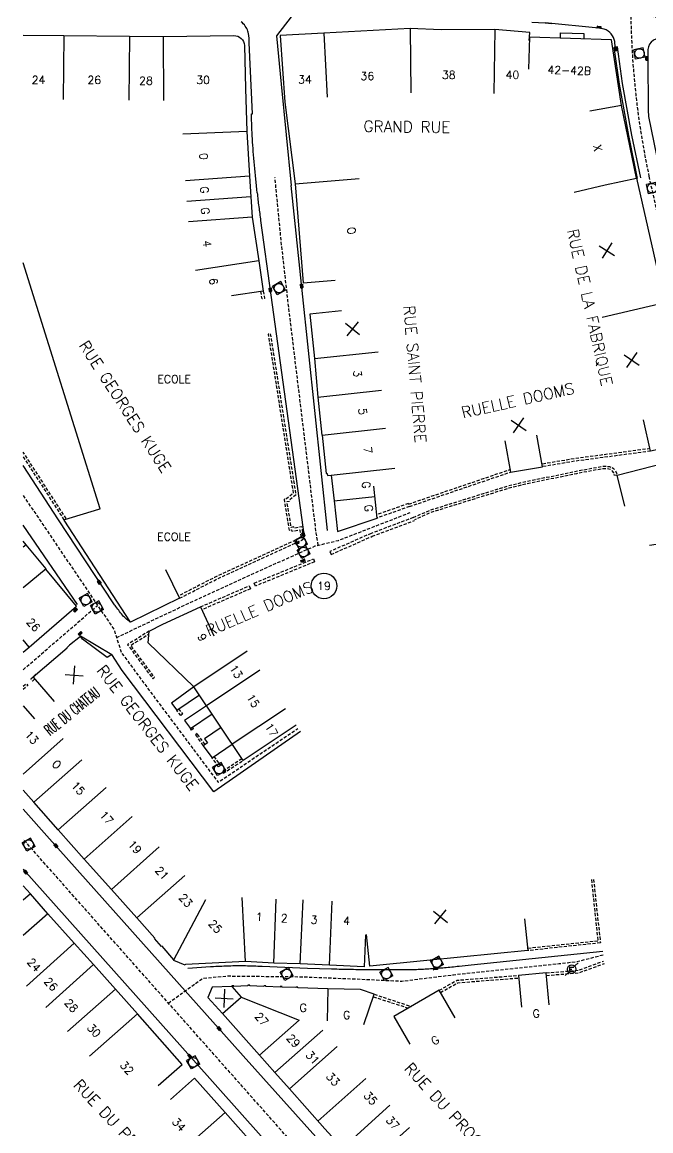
# Model space of a CAD drawing. Header units: millimetres. Extents: x 111999 to 113000, y 155000 to 156001.
# Drawn here: x 111999.9 to 112098.1, y 155653.7 to 155826.9 of the extents above; entities that cross this region are included whole.
import ezdxf
from ezdxf.enums import TextEntityAlignment as Align

# ---------------------------------------------------------------- set-up
doc = ezdxf.new("R2010")
doc.units = ezdxf.units.MM
doc.linetypes.add('DASHED', pattern=[0.75, 0.5, -0.25])
doc.layers.get('0').update_dxf_attribs({"linetype": 'CONTINUOUS'})
for name, color, linetype in [('W0001', 6, 'DASHED'), ('W0008', 7, 'CONTINUOUS'), ('W0100', 7, 'CONTINUOUS'), ('W0105', 7, 'CONTINUOUS'), ('W0112', 1, 'DASHED'), ('W0334', 7, 'CONTINUOUS'), ('W0400', 7, 'CONTINUOUS'), ('W0420', 7, 'CONTINUOUS'), ('W0471', 7, 'CONTINUOUS'), ('W0984', 7, 'CONTINUOUS'), ('W0989', 7, 'CONTINUOUS'), ('W0991', 7, 'CONTINUOUS'), ('W1102', 7, 'CONTINUOUS')]:
    doc.layers.add(name, color=color, linetype=linetype)
doc.styles.get("Standard").update_dxf_attribs({"font": 'romans.shx', "width": 0.85})

# ---------------------------------------------------------------- blocks, each defined once
blk = doc.blocks.new('T400')
for p, q in [((-0.15, 0.3), (0.15, 0.3)), ((-0.15, -0.25), (-0.15, 0.3)), ((-0.15, 0.15), (0.15, 0.15)), ((-0.15, 0), (0.15, 0)), ((0.15, 0.3), (0.15, -0.25)), ((-0.15, -0.15), (0.15, -0.15)), ((-0.15, -0.25), (-0.15, -0.3)), ((-0.15, -0.3), (0.15, -0.3)), ((0.15, -0.3), (0.15, -0.25))]:
    blk.add_line(p, q)
blk = doc.blocks.new('T420')
for p, q in [((0.75, 0.75), (-0.75, 0.75)), ((-0.75, 0.75), (-0.75, -0.75)), ((0.75, 0.75), (0.75, -0.75)), ((0.75, -0.75), (-0.75, -0.75))]:
    blk.add_line(p, q)
blk.add_ellipse((0, 0), major_axis=(-0.53, 0.53), ratio=1, start_param=3.926991, end_param=10.210176)
blk = doc.blocks.new('t991o')
at = {"color": 0, "linetype": 'Continuous'}
for p, q in [((-1, 1), (1, -1)), ((-1, -1), (1, 1))]:
    blk.add_line(p, q, dxfattribs=at)
blk = doc.blocks.new('T471')
for p, q in [((-0.333334, 0.333334), (-0.333334, -0.333334)), ((-0.333334, 0.333334), (0.333334, 0.333334)), ((-0.333334, 0), (0, 0)), ((0.500001, 0.500001), (1.000002, 1.000002)), ((-0.500001, -0.500001), (-1.000002, -1.000002)), ((-0.333334, -0.333334), (0.333334, -0.333334))]:
    blk.add_line(p, q)
blk.add_ellipse((0, 0), major_axis=(0.471405, 0.471405), ratio=1, start_param=5.4977871438, end_param=11.780972451)

msp = doc.modelspace()

# ---------------------------------------------------------------- linework, layer by layer
at = {"layer": 'W0001'}
for points in [[(112616.37, 155622.56), (112584.37, 155637.33, 0.046499), (112559.86, 155645.27), (112540.01, 155649.39), (112507.97, 155656.04, -0.112534), (112493.68, 155662.94), (112485.71, 155669.19), (112481.22, 155673.44), (112476.89, 155678.31), (112469.97, 155687.67), (112462.36, 155697.95), (112460.67, 155700.24), (112435.55, 155739.29), (112412.69, 155775.02, 0.104615), (112393.07, 155799.53, 0.07337), (112363.69, 155817.69, 0.117511), (112319.14, 155827.55, 0.038082), (112270.37, 155825.74, -0.060718), (112260.09, 155825, 0.031585), (112184.05, 155819.83, -0.05721), (112133.1, 155820.38, -0.002794), (112091.44, 155829.34, 0.024217), (112082, 155830.29)], [(112094.93, 155828.57, 0.049404), (112097.77, 155802.81, 0.049404)]]:
    msp.add_lwpolyline(points, format="xyb", dxfattribs=at)
at = {"layer": 'W0001', "flags": 128}
for points in [[(112046.11, 155745.17), (112045.79, 155747.07), (112041.37, 155783.38), (112040.31, 155792.78), (112039.35, 155802.61)], [(112097.77, 155802.81), (112104.91, 155770.48), (112111.34, 155751.39), (112119.52, 155730.59), (112130.37, 155696.34), (112158.42, 155607.83)], [(112000, 155752.95), (112014.2, 155731.98), (112015.32, 155728.44), (112019.87, 155722.27), (112030.46, 155708.13), (112042.93, 155716.54)], [(112014.6, 155730.74), (112022.24, 155734.4), (112034.57, 155740.13), (112045.6, 155745.05), (112049.28, 155745.93), (112060.49, 155750.28)], [(112000, 155725.72), (112011.64, 155735.77)], [(112043.29, 155650.41), (112000, 155699.24)], [(112022.69, 155673.64), (112028.05, 155677.5), (112031.79, 155677.87), (112043.38, 155677.75), (112052.78, 155677.37), (112059.14, 155677.06), (112067.24, 155678.06), (112083.75, 155679.8), (112086.49, 155680.11), (112090.6, 155681.17)]]:
    msp.add_lwpolyline(points, dxfattribs=at)
at = {"layer": 'W0008'}
for points in [[(112035.34, 155823.65), (112035.34, 155823.68), (112035.34, 155823.71), (112035.34, 155823.74), (112035.34, 155823.77), (112035.33, 155823.79), (112035.33, 155823.82), (112035.33, 155823.85), (112035.33, 155823.88), (112035.33, 155823.9), (112035.32, 155823.93), (112035.32, 155823.96), (112035.32, 155823.99), (112035.31, 155824.1), (112035.31, 155824.24), (112035.31, 155824.37), (112035.29, 155824.49), (112035.28, 155824.62), (112035.27, 155824.74), (112035.25, 155824.87), (112035.23, 155824.99), (112035.21, 155825.12), (112035.18, 155825.24), (112035.14, 155825.35), (112035.1, 155825.47), (112035.03, 155825.68), (112034.93, 155825.88), (112034.82, 155826.08), (112034.69, 155826.27), (112034.56, 155826.46), (112034.4, 155826.63), (112034.25, 155826.79), (112034.07, 155826.94)], [(112049.48, 155827.79), (112041.88, 155827.74), (112039.57, 155824.77), (112040.31, 155817.22), (112041.9, 155801.35)], [(112079.46, 155826.9), (112080.5, 155826.83), (112081.54, 155826.77), (112082.59, 155826.71)], [(112035.66, 155812.55), (112035.82, 155812.57), (112035.34, 155823.65)], [(112036.58, 155800.24), (112036.52, 155800.77), (112036.46, 155801.32), (112036.41, 155801.87), (112036.34, 155802.38), (112036.29, 155802.93), (112036.24, 155803.46), (112036.18, 155804.01), (112036.13, 155804.54), (112036.08, 155805.08), (112036.03, 155805.62), (112035.99, 155806.16), (112035.95, 155806.69), (112035.92, 155807.18), (112035.89, 155807.66), (112035.85, 155808.16), (112035.82, 155808.65), (112035.8, 155809.13), (112035.78, 155809.62), (112035.75, 155810.12), (112035.74, 155810.6), (112035.71, 155811.08), (112035.7, 155811.57), (112035.68, 155812.07), (112035.66, 155812.55)], [(112008.51, 155735.92), (112000, 155748.32)], [(112045.72, 155652.74), (112034.4, 155665.38), (112004.14, 155699.31), (112000, 155703.92)], [(112041.01, 155648.56), (112026.62, 155664.72), (112000, 155694.53)]]:
    msp.add_lwpolyline(points, dxfattribs=at)
for points in [[(112095.99, 155802.45), (112094.62, 155809.17), (112093.16, 155817.21), (112092.39, 155822.65), (112092.38, 155822.99), (112092.5, 155823), (112092.44, 155823.85, 0.264478), (112090.78, 155825.81), (112089.96, 155825.95), (112081.54, 155826.77)], [(112146.1, 155791.18), (112146.18, 155791.28, 0.134279), (112146.34, 155791.89), (112137.27, 155806.78), (112137.42, 155806.87, -0.072141), (112132.31, 155815.82, 0.214844), (112129.69, 155817.67), (112099.69, 155824.4, 0.461325), (112097.6, 155822.21), (112097.6, 155821.25), (112097.65, 155813.14), (112097.71, 155812.14), (112099.38, 155804.04)], [(112090.56, 155681.67), (112070.01, 155679.54), (112068.12, 155679.35, -0.003304), (112065.83, 155679.13, -0.003488), (112063.66, 155678.96, -0.011812), (112061.45, 155678.85, -0.006553), (112057.48, 155678.81, -0.001557), (112053.72, 155678.82, -0.003337), (112051.96, 155678.85, -0.00073), (112049.02, 155678.91, -0.002601), (112048.2, 155678.94), (112044.41, 155679.06), (112037.33, 155679.34, 0.00226), (112034.75, 155679.43, 0.006238), (112033.82, 155679.45, 0.008988), (112033.02, 155679.44, 0.003181), (112030.78, 155679.36, 0.000579), (112029.4, 155679.3, 0.005533), (112029.26, 155679.29), (112025.72, 155679.05)]]:
    msp.add_lwpolyline(points, format="xyb", dxfattribs=at)
at = {"layer": 'W0008', "flags": 128}
for points in [[(112047.53, 155747.47), (112043.6, 155784.99), (112041.9, 155801.35)], [(112008.98, 155731), (112013.84, 155728.11)]]:
    msp.add_lwpolyline(points, dxfattribs=at)
for points in [[(112036.58, 155800.24, 0.019271), (112036.82, 155798.06, 0.000843), (112037.11, 155795.91), (112038.72, 155784.24), (112043.9, 155746.48)], [(112016.75, 155733.17, -0.018088), (112015.97, 155733.78, -0.046447), (112015.7, 155734.05, -0.007045), (112014.47, 155735.59, -0.019581), (112014.06, 155736.16), (112005.54, 155749.13), (112000, 155757.63)]]:
    msp.add_lwpolyline(points, format="xyb", dxfattribs=at)
at = {"layer": 'W0100'}
msp.add_lwpolyline([(112000, 155824.85), (112006.34, 155824.83), (112016.62, 155824.69), (112021.89, 155824.68), (112032.93, 155824.82, -0.389614), (112034.56, 155823.26), (112034.72, 155816.54), (112034.94, 155809.82), (112035.35, 155802.82)], format="xyb", dxfattribs=at)
for points in [[(112079.07, 155824.04), (112079.17, 155825.27), (112073.68, 155825.74), (112065.29, 155825.72), (112060.49, 155825.88), (112046.99, 155825.16), (112040.14, 155824.82), (112040.9, 155814.37), (112042.51, 155801.65)], [(112090.95, 155801.5), (112095.85, 155802.53), (112093.46, 155813.85), (112091.94, 155824.15), (112079.11, 155824.56), (112079.17, 155825.27)], [(112035.35, 155802.82), (112035.57, 155799.63), (112035.8, 155796.44), (112035.8, 155796.45), (112036.81, 155789.58), (112037.52, 155784.88), (112032.57, 155784.14)], [(112042.51, 155801.65), (112043.76, 155786.17), (112048.74, 155786.57)], [(112022.26, 155741.38), (112024.44, 155736.88), (112016.75, 155733.16), (112006.4, 155749.11), (112006.5, 155749.18), (112011.83, 155750.79), (112012.03, 155750.84), (112000, 155789.28)], [(112000, 155728.45), (112000.95, 155729.25), (112008.33, 155735.67), (112003.57, 155741.44), (112003.62, 155741.48), (112000.47, 155745.25), (112000, 155745.81)], [(112042.68, 155717.08), (112034.37, 155711.54), (112026.68, 155723.06), (112019.52, 155729.92), (112019.7, 155731.76), (112021.82, 155732.83), (112027.71, 155735.54), (112029.8, 155730.99)], [(112026.68, 155723.06), (112023.16, 155720.49), (112024, 155719.4), (112027.54, 155721.77)], [(112028.67, 155720.08), (112025.2, 155717.77), (112026.13, 155716.53), (112029.52, 155718.8)], [(112030.93, 155716.69), (112028.31, 155714.94), (112028.78, 155714.3), (112028.14, 155713.83), (112028.85, 155712.85), (112029.51, 155711.96), (112032.68, 155714.07)], [(112021.12, 155660.73), (112024.87, 155664.04), (112017.85, 155671.97), (112014.41, 155675.83), (112010.97, 155679.66), (112007.95, 155683), (112003.87, 155687.59), (112001.13, 155690.69), (112000, 155691.97)], [(112039.69, 155647.39), (112031.56, 155656.56), (112026.77, 155661.92), (112023.04, 155658.59)]]:
    msp.add_lwpolyline(points, dxfattribs=at)
at = {"layer": 'W0100', "flags": 128}
for points in [[(112095.85, 155802.53), (112100.23, 155783.01), (112103.71, 155767.92), (112105.15, 155761.43), (112098.01, 155759.87)], [(112049.75, 155781.81), (112044.78, 155781.28), (112045.52, 155774.32), (112046.03, 155768.3), (112046.68, 155762.34), (112046.71, 155762.35), (112047.33, 155756.39), (112047.5, 155756.4), (112047.53, 155756.06), (112048.15, 155756.12), (112048.59, 155752.13), (112049.1, 155747.32), (112055.3, 155749.42), (112054.77, 155754.39)], [(112098.04, 155759.87), (112096.94, 155764.76)], [(112075.28, 155761.48), (112076.15, 155756.56), (112081.12, 155757.44), (112080.25, 155762.37)], [(112094.03, 155751.27), (112092.79, 155756.12), (112105.77, 155759.43), (112106.78, 155752.68), (112101.83, 155751.94)], [(112043.35, 155716.08), (112029.8, 155706.63), (112015.46, 155725.61), (112013.84, 155728.11), (112013.15, 155727.65), (112009.3, 155730.49), (112008.97, 155730.9), (112007.26, 155729.54), (112006.84, 155729.16), (112006.89, 155729.1), (112001.59, 155724.53), (112004.86, 155720.75)], [(112000, 155720.05), (112001.76, 155718.02)], [(112053.5, 155684.32), (112053.3, 155679.32), (112047.84, 155679.55), (112043.3, 155679.74), (112039.19, 155679.87), (112034.72, 155680.14), (112025.37, 155679.67), (112025.34, 155679.57), (112023.53, 155680.28), (112023.57, 155680.38), (112021.7, 155682.52), (112021.61, 155682.45), (112020.51, 155683.71), (112020.58, 155683.78), (112017.77, 155686.93), (112013.8, 155691.39), (112009.55, 155696.14), (112005.47, 155700.71), (112001.69, 155705.01), (112000, 155706.91)], [(112078.35, 155686.81), (112078.84, 155681.83), (112078.84, 155681.83), (112063.05, 155680.26), (112054.15, 155679.39), (112053.67, 155684.37)], [(112082.17, 155673.38), (112081.72, 155678.36), (112077.39, 155677.96), (112077.85, 155672.98)], [(112053.24, 155670.28), (112054.84, 155675.01), (112052.71, 155675.74), (112047.63, 155675.87), (112042.92, 155676.01), (112042.93, 155676.13), (112042.64, 155676.14), (112042.63, 155676.04), (112040.44, 155676.12), (112040.45, 155676.22), (112040.14, 155676.23), (112040.14, 155676.13), (112037.94, 155676.22), (112037.94, 155676.31), (112037.64, 155676.32), (112037.63, 155676.23), (112035.42, 155676.31), (112035.43, 155676.41), (112035.13, 155676.41), (112035.12, 155676.32), (112032.92, 155676.24), (112032.91, 155676.35), (112032.61, 155676.34), (112032.6, 155676.23), (112029.54, 155676.13), (112028.86, 155674.52), (112031.16, 155671.98), (112036.95, 155665.49), (112039.34, 155662.79), (112041.59, 155660.22), (112047.12, 155653.98)], [(112067.52, 155671.3), (112065.02, 155675.63), (112057.94, 155671.55), (112060.44, 155667.22)], [(112047.12, 155653.98), (112049.9, 155650.94), (112052.9, 155647.57), (112055.73, 155644.42), (112058.03, 155641.81), (112060.47, 155639.07), (112064.44, 155634.63), (112074.51, 155638.67), (112075.28, 155636.15), (112083.5, 155636.85), (112089.66, 155637.89), (112088.83, 155642.82)]]:
    msp.add_lwpolyline(points, dxfattribs=at)
at = {"layer": 'W0105'}
msp.add_lwpolyline([(112083.93, 155824.41), (112083.95, 155825.23), (112087.6, 155825.11), (112087.58, 155824.29)], dxfattribs=at)
at = {"layer": 'W0112', "flags": 128}
for points in [[(112037.52, 155784.88), (112037.73, 155783.73), (112037.34, 155783.66), (112037.13, 155784.8)], [(112006.73, 155749.33), (112000, 155759.73)], [(112000, 155759), (112006.4, 155749.11)], [(112097.98, 155760.27), (112089.94, 155759.19), (112086.28, 155758.71), (112081.06, 155757.84)], [(112098.04, 155759.87), (112089.99, 155758.79), (112086.34, 155758.31), (112081.12, 155757.44)], [(112060.96, 155749.49), (112063.52, 155750.63), (112075.84, 155754.47), (112078.59, 155755.13), (112086.39, 155756.74), (112090.46, 155757.5), (112090.95, 155757.53), (112091.6, 155757.45), (112091.99, 155757.32), (112092.26, 155757.15), (112092.4, 155757), (112092.61, 155756.68), (112092.71, 155756.45), (112092.79, 155756.12), (112092.4, 155756.06), (112092.33, 155756.33), (112092.27, 155756.47), (112092.08, 155756.75), (112091.99, 155756.85), (112091.82, 155756.96), (112091.52, 155757.06), (112090.93, 155757.13), (112090.53, 155757.11), (112086.46, 155756.35), (112078.68, 155754.74), (112075.94, 155754.09), (112063.66, 155750.26), (112061.12, 155749.13)], [(112060.23, 155751.59), (112063.19, 155752.62), (112076.03, 155756.98)], [(112060.36, 155751.21), (112063.32, 155752.24), (112076.16, 155756.6)], [(112060.19, 155751.68), (112055.24, 155749.93)], [(112060.36, 155751.21), (112055.3, 155749.42)], [(112019.7, 155731.76), (112016.32, 155729.63), (112020.24, 155724.32), (112020.52, 155724.53), (112016.82, 155729.53), (112019.66, 155731.32)], [(112002.02, 155724.91), (112001.95, 155724.99), (112001.51, 155724.61), (112001.51, 155724.61), (112001.56, 155724.54), (112001.22, 155724.22), (112001.47, 155723.95), (112001.81, 155724.28)], [(112000, 155723.16), (112000.48, 155723.57), (112000.74, 155723.27), (112000, 155722.63)], [(112081.72, 155678.36), (112086.7, 155678.75), (112090.69, 155680.2)], [(112081.75, 155677.96), (112086.78, 155678.35), (112090.83, 155679.83)], [(112065.02, 155675.63), (112067.8, 155677.2), (112077.39, 155677.96)], [(112065.21, 155675.28), (112067.91, 155676.81), (112077.43, 155677.56)], [(112054.72, 155674.63), (112060.18, 155672.84)], [(112054.84, 155675.01), (112060.64, 155673.11)]]:
    msp.add_lwpolyline(points, dxfattribs=at)
msp.add_lwpolyline([(112024.44, 155736.88), (112030.08, 155739.78), (112043.46, 155745.93, 0.058924), (112043.69, 155746.07, 0.102935), (112043.79, 155746.19, 0.082695), (112043.83, 155746.31, 0.082296), (112043.83, 155746.43), (112043.65, 155747.54), (112043.56, 155748.04), (112042.32, 155747.83), (112042.28, 155748.03), (112041.89, 155747.96), (112041.22, 155752.01), (112041.62, 155752.07), (112041.6, 155752.26), (112042.53, 155753.02), (112042.65, 155753.05), (112038.67, 155778.2), (112038.28, 155778.14), (112042.2, 155753.28), (112041.17, 155752.42), (112041.17, 155752.41), (112040.76, 155752.35), (112041.56, 155747.5), (112041.95, 155747.57), (112041.99, 155747.37), (112043.23, 155747.58), (112043.25, 155747.47), (112043.43, 155746.38, -0.05598), (112043.29, 155746.29), (112029.91, 155740.14), (112024.26, 155737.24)], format="xyb", dxfattribs=at)
at = {"layer": 'W0112'}
for points in [[(112060.96, 155749.49), (112054.36, 155747.02), (112047.92, 155744.18), (112048.12, 155743.73), (112054.54, 155746.56), (112061.13, 155749.03)], [(112027.71, 155735.54), (112035.34, 155738.83), (112035.53, 155738.37), (112027.91, 155735.08)], [(112024.28, 155719.61), (112024.91, 155718.76), (112024.63, 155718.55), (112024, 155719.4)], [(112026.42, 155716.73), (112026.6, 155716.51), (112026.32, 155716.29), (112026.13, 155716.53)], [(112028.42, 155714.03), (112027.21, 155715.73), (112026.93, 155715.52), (112028.14, 155713.83)], [(112029.79, 155712.17), (112030.81, 155710.76), (112030.53, 155710.56), (112029.51, 155711.96)], [(112034.18, 155711.81), (112031.11, 155709.76), (112031.26, 155709.53), (112034.37, 155711.54)], [(112088.79, 155692.93), (112089.79, 155683.33), (112078.81, 155682.18)], [(112089.13, 155692.96), (112090.18, 155683.02), (112078.84, 155681.83)]]:
    msp.add_lwpolyline(points, dxfattribs=at)
msp.add_lwpolyline([(112045.54, 155742.58), (112036.3, 155738.79), (112036.11, 155739.25), (112045.35, 155743.04)], close=True, dxfattribs=at)
at = {"layer": 'W0334'}
msp.add_lwpolyline([(112096.48, 155802.55), (112095.11, 155809.26), (112093.65, 155817.29), (112092.84, 155823.04), (112092.38, 155822.99)], dxfattribs=at)
at = {"layer": 'W1102'}
for p, q in [((112032.6, 155676.23), (112034.08, 155674.58)), ((112034.08, 155674.58), (112043.11, 155670.98)), ((112049.9, 155650.94), (112057.3, 155657.66)), ((112031.56, 155656.56), (112024.07, 155649.92)), ((112052.9, 155647.57), (112060.37, 155654.21))]:
    msp.add_line(p, q, dxfattribs=at)
for points in [[(112006.34, 155824.83), (112006.27, 155814.83)], [(112016.62, 155824.69), (112016.53, 155814.69)], [(112046.99, 155825.16), (112047.5, 155815.18)], [(112060.49, 155825.88), (112060.58, 155815.87)], [(112073.68, 155825.74), (112073.52, 155815.74)], [(112021.89, 155824.68), (112021.94, 155814.68)], [(112034.94, 155809.82), (112024.95, 155809.37)]]:
    msp.add_lwpolyline(points, dxfattribs=at)
at = {"layer": 'W1102', "flags": 128}
for points in [[(112079.11, 155824.56), (112078.95, 155819.56)], [(112093.46, 155813.85), (112088.54, 155812.97)], [(112035.35, 155802.82), (112025.37, 155802.13)], [(112042.51, 155801.65), (112052.48, 155802.45)], [(112086.08, 155800.35), (112090.95, 155801.5)], [(112035.57, 155799.63), (112025.59, 155798.89)], [(112035.8, 155796.45), (112025.83, 155795.71)], [(112036.81, 155789.58), (112026.92, 155788.12)], [(112090.48, 155780.79), (112100.26, 155783.11)], [(112045.52, 155774.32), (112055.46, 155775.38)], [(112046.03, 155768.3), (112055.97, 155769.39)], [(112046.71, 155762.35), (112056.62, 155763.44)], [(112048.15, 155756.12), (112058.09, 155757.21)], [(112048.59, 155752.13), (112054.94, 155752.8)], [(112000.47, 155745.25), (112000, 155744.86)], [(112107.74, 155746.66), (112097.86, 155745.13)], [(112003.62, 155741.48), (112000, 155738.51)], [(112000.95, 155729.25), (112000, 155730.41)], [(112035, 155728.61), (112026.68, 155723.06)], [(112036.99, 155725.63), (112028.67, 155720.08)], [(112041, 155719.62), (112032.68, 155714.07)], [(112000, 155709.38), (112006.23, 155714.95)], [(112001.69, 155705.01), (112009.16, 155711.65)], [(112005.47, 155700.71), (112012.98, 155707.32)], [(112009.55, 155696.14), (112017.01, 155702.8)], [(112013.8, 155691.39), (112021.26, 155698.05)], [(112017.77, 155686.93), (112025.24, 155693.57)], [(112001.13, 155690.69), (112000, 155689.69)], [(112023.57, 155680.38), (112028.57, 155689.84)], [(112034.72, 155680.14), (112034.23, 155690.13)], [(112039.19, 155679.87), (112039.51, 155689.87)], [(112043.3, 155679.74), (112043.74, 155689.74)], [(112047.84, 155679.55), (112048.28, 155689.54)], [(112003.87, 155687.59), (112000, 155684.18)], [(112007.95, 155683), (112000.54, 155676.29)], [(112010.97, 155679.66), (112003.55, 155672.95)], [(112014.41, 155675.83), (112006.94, 155669.18)], [(112047.63, 155675.87), (112047.5, 155670.87)], [(112031.16, 155671.98), (112034.08, 155674.58)], [(112017.85, 155671.97), (112010.36, 155665.34)], [(112036.95, 155665.49), (112043.11, 155670.98)], [(112039.34, 155662.79), (112046.83, 155669.41)], [(112041.59, 155660.22), (112049.07, 155666.86)], [(112046.04, 155655.2), (112053.52, 155661.84)]]:
    msp.add_lwpolyline(points, dxfattribs=at)
at = {"layer": 'W1102'}
msp.add_circle((112047, 155738.81), 2, dxfattribs=at)

# ---------------------------------------------------------------- block references
at = {"layer": 'W0400'}
for p, rotation in [((112089.96, 155826.1), 260.8234644390617), ((112092.54, 155822.67), 188.0917564302183), ((112097.44, 155821.24), 0.1333834585258042), ((112038.62, 155785.08), 6.962821714290417), ((112043.53, 155785.66), 6.160785087064867), ((112043.79, 155746.83), 18.08725437916489), ((112042.81, 155745.54), 111.7081209733633), ((112043.72, 155742.74), 110.6369409316254), ((112011.9, 155739.39), 213.1184224386188), ((112008.18, 155735.01), 135.4484698854789), ((112008.9, 155731.36), 314.3076928463487), ((112005.12, 155698.21), 221.7306931884653), ((112000.38, 155694.09), 221.4815173321611), ((112064.43, 155679), 272.8598738848905), ((112030.61, 155669.65), 41.56353858869463), ((112026.05, 155665.35), 42.02914300292962)]:
    msp.add_blockref('T400', p, dxfattribs=dict(at, rotation=rotation))
at = {"layer": 'W0420'}
for p, rotation in [((112096.28, 155822.01), 281.6329177470047), ((112098.28, 155800.96), 281.6329177470047), ((112039.97, 155785.33), 299.2274360696532), ((112043.43, 155745.63), 299.2274360696532), ((112043.81, 155744.1), 299.2274360696532), ((112009.79, 155736.61), 299.2274360696604), ((112011.53, 155735.44), 299.2274360696685), ((112030.63, 155710.22), 299.2274360696532), ((112000.87, 155698.4), 299.2274360696532), ((112064.65, 155679.96), 299.2274360696613), ((112041.18, 155678.18), 299.2274360696613), ((112056.75, 155678.17), 299.2274360696532), ((112026.57, 155664.36), 299.2274360696532)]:
    msp.add_blockref('T420', p, dxfattribs=dict(at, rotation=rotation))
at = {"layer": 'W0471'}
msp.add_blockref('T471', (112085.7, 155678.93), dxfattribs=at)
at = {"layer": 'W0991'}
for p, rotation in [((112091.21, 155791.21), 282.7489504666235), ((112051.44, 155778.96), 276.0473091965389), ((112095.09, 155774.11), 280.3569078694949), ((112077.41, 155763.9), 10.06517921348388), ((112007.98, 155724.89), 40.76411824479349), ((112065.21, 155687.1), 5.678429213891976), ((112031.4, 155674.37), 312.273200215551)]:
    msp.add_blockref('t991o', p, dxfattribs=dict(at, rotation=rotation))

# ---------------------------------------------------------------- texts
at = {"layer": 'W0984'}
for p in [(112023.59, 155771.12), (112023.56, 155746.5)]:
    msp.add_text('ECOLE', height=1.25, dxfattribs=at).set_placement(p, align=Align.MIDDLE)
at = {"layer": 'W0989'}
for s, rotation, p in [('GRAND RUE', 359.3312, (112059.96, 155810.55)), ('RUE DE LA FABRIQUE', 282.5139, (112088.46, 155782.33)), ('RUE SAINT PIERRE', 274.86, (112061.21, 155771.9)), ('RUE GEORGES KUGE', 303.147, (112015.92, 155766.84)), ('RUELLE DOOMS', 12.5104, (112077.3, 155767.8)), ('RUELLE DOOMS', 23.265, (112036.93, 155735.24)), ('RUE GEORGES KUGE', 307.89, (112019.46, 155716.65)), ('RUE DU PROGRES', 312.5169, (112067.21, 155656.13)), ('RUE DU PROGRES', 313.164, (112015.59, 155653.62))]:
    msp.add_text(s, height=1.75, rotation=rotation, dxfattribs=at).set_placement(p, align=Align.MIDDLE)
at = {"layer": 'W0989', "width": 0.5}
msp.add_text('RUE DU CHATEAU', height=1.75, rotation=38.8472, dxfattribs=at).set_placement((112007.63, 155719.24), align=Align.MIDDLE)
at = {"layer": 'W0991'}
for s, rotation, p in [('42-42B', 358.1953, (112085.33, 155819.36)), ('X', 281.905, (112089.75, 155807.24)), ('0', 271.5919, (112028.2, 155805.92)), ('G', 274.05, (112028.33, 155800.69)), ('G', 274.05, (112028.46, 155797.4)), ('O', 278.082, (112051.3, 155794.31)), ('4', 278.082, (112028.73, 155792.29)), ('6', 278.082, (112029.74, 155786.39)), ('3', 276.48, (112052.24, 155771.98)), ('5', 276.48, (112053.05, 155766.07)), ('7', 276.48, (112053.86, 155760.03)), ('G', 276.48, (112053.59, 155754.59)), ('G', 276.48, (112053.99, 155750.96)), ('26', 311.94, (112001.6, 155732.74)), ('9', 302.13, (112027.99, 155730.76)), ('13', 302.13, (112033.27, 155725.43)), ('15', 302.13, (112035.94, 155720.87)), ('13', 312.057, (112001.34, 155715.15)), ('17', 302.13, (112038.8, 155716.32)), ('O', 312.057, (112005.24, 155710.91)), ('15', 312.057, (112008.6, 155707.19)), ('17', 312.057, (112013.03, 155702.59)), ('19', 312.057, (112017.45, 155697.99)), ('21', 312.057, (112021.7, 155693.93)), ('23', 312.057, (112025.41, 155689.68)), ('25', 312.057, (112030.02, 155685.61)), ('1', 358.47, (112036.89, 155687.1)), ('2', 358.47, (112040.79, 155686.88)), ('3', 358.47, (112045.44, 155686.65)), ('4', 358.47, (112050.53, 155686.48)), ('24', 312.057, (112001.7, 155679.6)), ('26', 312.057, (112004.35, 155676.59)), ('28', 312.057, (112007.54, 155673.23)), ('G', 359.37, (112043.75, 155672.89)), ('G', 359.37, (112050.54, 155671.76)), ('G', 3.06, (112080.16, 155671.99)), ('27', 312.057, (112037.27, 155671.11)), ('30', 312.057, (112011.08, 155669.34)), ('29', 312.057, (112042.23, 155667.74)), ('G', 29.88, (112064.36, 155667.8)), ('31', 312.057, (112045.24, 155665.09)), ('32', 312.057, (112016.21, 155663.5)), ('33', 312.057, (112048.42, 155661.73)), ('35', 312.1971, (112054.29, 155658.75)), ('34', 312.057, (112024.35, 155654.65)), ('37', 311.637, (112057.75, 155654.9))]:
    msp.add_text(s, height=1.25, rotation=rotation, dxfattribs=at).set_placement(p, align=Align.MIDDLE)
for s, p in [('24', (112002.4, 155817.86)), ('26', (112011.11, 155817.86)), ('28', (112019.19, 155817.75)), ('30', (112028.12, 155817.86)), ('34', (112044.02, 155817.93)), ('36', (112053.78, 155818.48)), ('38', (112066.5, 155818.67)), ('40', (112076.45, 155818.67)), ('19', (112047, 155738.81))]:
    msp.add_text(s, height=1.25, dxfattribs=at).set_placement(p, align=Align.MIDDLE)

doc.saveas('drawing.dxf')
